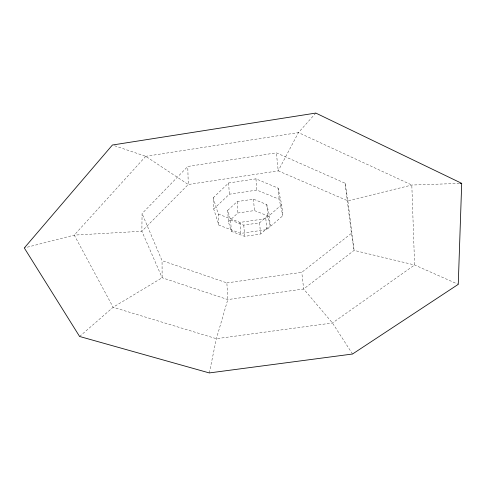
<?xml version="1.0" encoding="UTF-8"?>
<svg xmlns="http://www.w3.org/2000/svg" width="486" height="486" viewBox="0 0 486 486"><rect width="100%" height="100%" fill="white"/><g stroke="black" fill="none" stroke-linecap="round" stroke-linejoin="round"><path stroke-width="0.36" stroke-dasharray="2.43 1.82" d="M345.09 183.222L351.439 233.316L354.106 250.381L347.861 200.833L345.09 183.222L276.37 152.841L187.778 166.461L142.07 213.579L141.869 231.257L162.13 277.749L227.794 299.57L303.653 289L354.106 250.381L414.601 264.979L458.262 284.346M209.314 372.932L216.373 338.699L227.794 299.57L226.883 282.895L162.051 260.654L142.07 213.579M315.803 113.068L298.459 132.587L278.223 170.853L188.258 184.51L141.869 231.257L74.243 235.103L24.3 247.969M213.178 197.832L228.639 182.979L255.952 178.848L278.047 188.1L281.698 204.661L282.834 215.711L266.796 229.599L240.71 233.401L218.852 225.127L213.706 209.004L213.178 197.832L218.293 214.065L218.852 225.127M213.706 209.004L229.319 194.224L256.887 190.087L279.171 199.26L282.834 215.711M227.715 210.365L237.138 201.611L253.498 199.169L266.814 204.557L269.195 214.387L270.228 225.662L260.551 234.045L244.586 236.372L231.306 231.354L228.377 221.713L227.715 210.365L230.631 220.073L231.306 231.354M228.377 221.713L237.897 213.008L254.409 210.566L267.847 215.899L270.228 225.662M230.631 220.073L243.796 225.146L259.615 222.819L269.195 214.387M218.293 214.065L239.969 222.424L265.818 218.621L281.698 204.661M79.601 336.476L113.117 307.255L162.13 277.749L162.051 260.654M226.883 282.895L301.776 272.33L351.439 233.316M459.434 183.422L411.818 185.032L347.861 200.833L278.223 170.853L276.37 152.841M114.538 145.739L145.745 156.316L188.258 184.51L187.778 166.461M352.52 354.021L332.454 322.971L303.653 289L301.776 272.33M278.047 188.1L279.171 199.26M266.814 204.557L267.847 215.899M265.818 218.621L266.796 229.599M255.952 178.848L256.887 190.087M259.615 222.819L260.551 234.045M253.498 199.169L254.409 210.566M243.796 225.146L244.586 236.372M239.969 222.424L240.71 233.401M237.138 201.611L237.897 213.008M228.639 182.979L229.319 194.224M145.745 156.316L74.243 235.103L113.117 307.255L216.373 338.699L332.454 322.971L414.601 264.979L411.818 185.032L298.459 132.587L145.745 156.316"/><path stroke-width="0.73" d="M461.7 183.344L458.262 284.346L352.52 354.021L209.314 372.932L79.601 336.476L24.3 247.969L112.406 145.022L315.803 113.068L461.7 183.344L460.187 183.392"/></g></svg>
